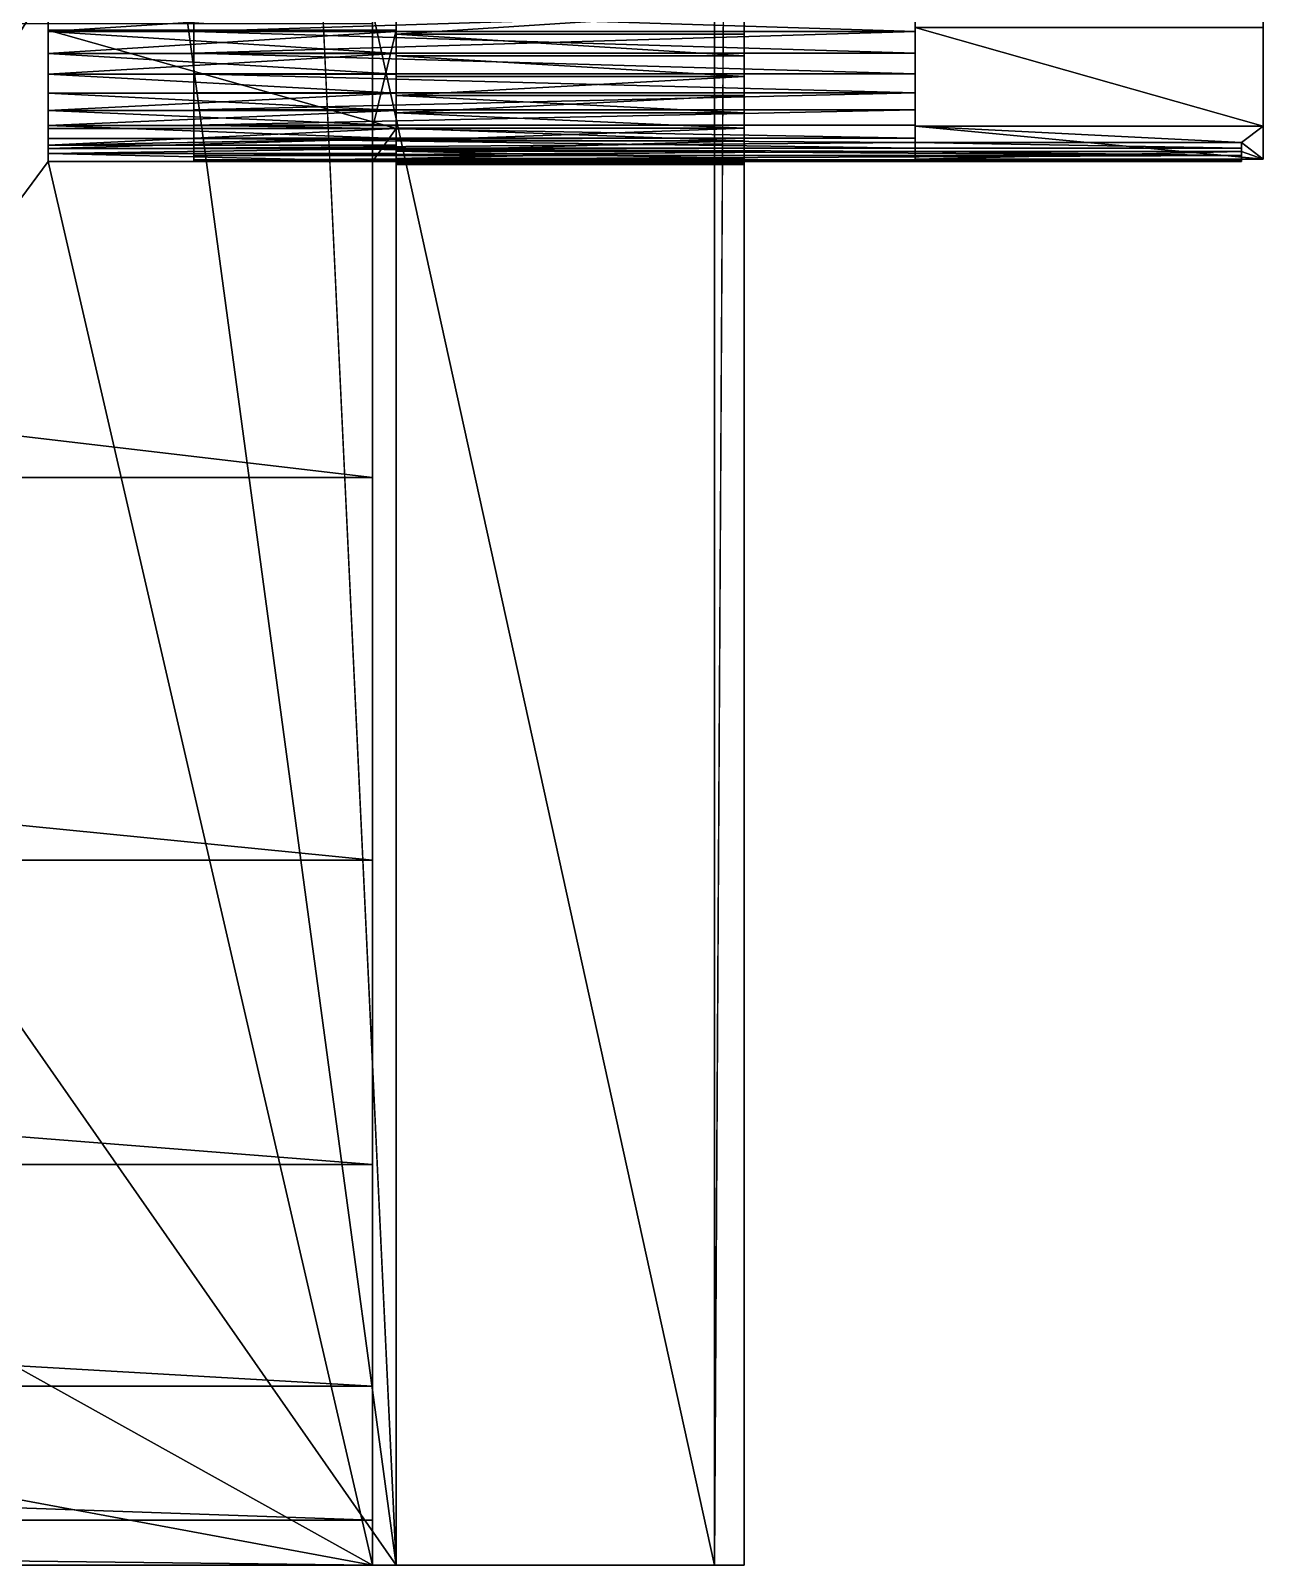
# Model space of a CAD drawing. Extents: x -30 to 83, y -53 to 60.
# Drawn here: x 59.1 to 66.13, y -40 to -31.25 of the extents above; entities that cross this region are included whole.
import ezdxf

# ---------------------------------------------------------------- set-up
doc = ezdxf.new("R2010")
doc.units = 0
doc.header["$MEASUREMENT"] = 0

msp = doc.modelspace()

# ---------------------------------------------------------------- linework, layer by layer
for points in [[(63.169998, -40), (-9.17, -40), (63.169998, 60)], [(-9.17, 60), (63.169998, 60), (-9.17, -40)], [(41, -40, 89), (63, -40, 89), (41, 60, 89)], [(63, 60, 89), (41, 60, 89), (63, -40, 89)], [(63, 60, 70), (63, -40, 70), (63.169998, -10.003, 70)], [(63, -40, 89), (63, -40, 70), (63, 60, 70)], [(63, -40, 89), (63, 60, 70), (63, 60, 89)], [(63.169998, -40), (63.169998, 60), (63.169998, -10.869, 24.006001)], [(-7.187, 58, 2), (-7.187, -40, 2), (61.187, -40, 2)], [(61.187, 58, 2), (-7.187, 58, 2), (61.187, -40, 2)], [(61.187, 58, 69), (61.187, -40, 69), (59.002998, 6.15, 69)], [(61.187, 58, 69), (61.187, -9, 68.002998), (61.187, -40, 69)], [(61.187, -40, 2), (61.187, -10.869, 24.006001), (61.187, 58, 2)], [(59.002998, -23.855, 69), (59.002998, 6.15, 69), (61.187, -40, 69)], [(61.187, -9.131, 67.994003), (61.187, -40, 69), (61.187, -9, 68.002998)], [(61.187, -9.259, 67.968002), (61.187, -40, 69), (61.187, -9.131, 67.994003)], [(61.187, -9.384, 67.926003), (61.187, -40, 69), (61.187, -9.259, 67.968002)], [(61.187, -9.384, 67.926003), (61.187, -9.501, 67.867996), (61.187, -40, 69)], [(61.187, -9.501, 67.867996), (61.187, -9.61, 67.794998), (61.187, -40, 69)], [(61.187, -9.61, 67.794998), (61.187, -9.709, 67.709), (61.187, -40, 69)], [(61.187, -9.709, 67.709), (61.187, -9.795, 67.610001), (61.187, -40, 69)], [(61.187, -9.795, 67.610001), (61.187, -9.868, 67.500999), (61.187, -40, 69)], [(61.187, -9.868, 67.500999), (61.187, -9.926, 67.384003), (61.187, -40, 69)], [(61.187, -12.611, 65.831001), (61.187, -40, 69), (61.187, -9.926, 67.384003)], [(63.169998, -40, 70), (63.169998, -10.003, 70), (63, -40, 70)], [(63.169998, -40, 70), (63.169998, -15.177, 65.320999), (63.169998, -10.003, 70)], [(61.187, -11, 23.997999), (61.187, -10.869, 24.006001), (61.187, -40, 2)], [(63.169998, -11, 23.997999), (63.169998, -40), (63.169998, -10.869, 24.006001)], [(61.187, -40, 2), (61.187, -11.131, 24.006001), (61.187, -11, 23.997999)], [(63.169998, -11, 23.997999), (63.169998, -11.131, 24.006001), (63.169998, -40)], [(61.187, -11.259, 24.032), (61.187, -11.131, 24.006001), (61.187, -40, 2)], [(63.169998, -11.259, 24.032), (63.169998, -40), (63.169998, -11.131, 24.006001)], [(61.187, -11.384, 24.073999), (61.187, -11.259, 24.032), (61.187, -40, 2)], [(63.169998, -11.259, 24.032), (63.169998, -11.384, 24.073999), (63.169998, -40)], [(61.187, -40, 2), (61.187, -11.501, 24.132), (61.187, -11.384, 24.073999)], [(63.169998, -11.501, 24.132), (63.169998, -40), (63.169998, -11.384, 24.073999)], [(61.187, -11.501, 24.132), (61.187, -40, 2), (61.187, -11.61, 24.205)], [(63.169998, -11.61, 24.205), (63.169998, -40), (63.169998, -11.501, 24.132)], [(61.187, -11.61, 24.205), (61.187, -40, 2), (61.187, -11.709, 24.291)], [(63.169998, -11.709, 24.291), (63.169998, -40), (63.169998, -11.61, 24.205)], [(61.187, -11.709, 24.291), (61.187, -40, 2), (61.187, -11.795, 24.389999)], [(63.169998, -11.795, 24.389999), (63.169998, -40), (63.169998, -11.709, 24.291)], [(61.187, -11.795, 24.389999), (61.187, -40, 2), (61.187, -11.868, 24.499001)], [(63.169998, -11.795, 24.389999), (63.169998, -11.868, 24.499001), (63.169998, -40)], [(61.187, -11.926, 24.615999), (61.187, -11.868, 24.499001), (61.187, -40, 2)], [(63.169998, -11.868, 24.499001), (63.169998, -11.926, 24.615999), (63.169998, -40)], [(61.187, -11.968, 24.740999), (61.187, -11.926, 24.615999), (61.187, -40, 2)], [(61.187, -11.968, 24.740999), (61.187, -40, 2), (61.187, -11.994, 24.868999)], [(63.169998, -11.926, 24.615999), (63.169998, -11.968, 24.740999), (63.169998, -40)], [(63.169998, -11.968, 24.740999), (63.169998, -11.994, 24.868999), (63.169998, -40)], [(61.187, -15.177, 26.679001), (61.187, -11.994, 24.868999), (61.187, -40, 2)], [(63.169998, -15.177, 26.679001), (63.169998, -40), (63.169998, -11.994, 24.868999)], [(61.187, -12.611, 65.831001), (61.187, -15.177, 65.320999), (61.187, -40, 69)], [(61.187, -40, 2), (61.187, -17.655001, 27.52), (61.187, -15.177, 26.679001)], [(61.187, -15.177, 65.320999), (61.187, -17.655001, 64.480003), (61.187, -40, 69)], [(63.169998, -40), (63.169998, -15.177, 26.679001), (63.169998, -17.655001, 27.52)], [(63.169998, -15.177, 65.320999), (63.169998, -40, 70), (63.169998, -17.655001, 64.480003)], [(61.187, -20.000999, 28.677), (61.187, -17.655001, 27.52), (61.187, -40, 2)], [(61.187, -17.655001, 64.480003), (61.187, -20.000999, 63.323002), (61.187, -40, 69)], [(63.169998, -17.655001, 64.480003), (63.169998, -40, 70), (63.169998, -20.000999, 63.323002)], [(63.169998, -20.000999, 28.677), (63.169998, -40), (63.169998, -17.655001, 27.52)], [(61.187, -22.177, 30.131001), (61.187, -20.000999, 28.677), (61.187, -40, 2)], [(61.187, -20.000999, 63.323002), (61.187, -22.177, 61.868999), (61.187, -40, 69)], [(63.169998, -22.177, 30.131001), (63.169998, -40), (63.169998, -20.000999, 28.677)], [(63.169998, -20.000999, 63.323002), (63.169998, -40, 70), (63.169998, -22.177, 61.868999)], [(55.553993, -22.001999, 45.998001), (55.553993, -36.936729, 45.998001), (59.203995, -31.00013, 45.998001)], [(61.187, -22.177, 30.131001), (61.187, -40, 2), (61.187, -24.143999, 31.856001)], [(61.187, -22.177, 61.868999), (61.187, -24.143999, 60.144001), (61.187, -40, 69)], [(63.169998, -22.177, 30.131001), (63.169998, -24.143999, 31.856001), (63.169998, -40)], [(63.169998, -22.177, 61.868999), (63.169998, -40, 70), (63.169998, -24.143999, 60.144001)], [(59.002998, -23.855, 69), (61.187, -40, 69), (41, -40, 69)], [(61.187, -25.868999, 33.823002), (61.187, -24.143999, 31.856001), (61.187, -40, 2)], [(61.187, -24.143999, 60.144001), (61.187, -25.868999, 58.176998), (61.187, -40, 69)], [(63.169998, -25.868999, 33.823002), (63.169998, -40), (63.169998, -24.143999, 31.856001)], [(63.169998, -24.143999, 60.144001), (63.169998, -40, 70), (63.169998, -25.868999, 58.176998)], [(61.187, -40, 2), (61.187, -27.323, 35.999001), (61.187, -25.868999, 33.823002)], [(61.187, -25.868999, 58.176998), (61.187, -27.323, 56.000999), (61.187, -40, 69)], [(63.169998, -25.868999, 33.823002), (63.169998, -27.323, 35.999001), (63.169998, -40)], [(63.169998, -40, 70), (63.169998, -27.323, 56.000999), (63.169998, -25.868999, 58.176998)], [(61.186996, -31.25013, 40.306), (61.186996, -25.938129, 41.729), (61.186996, -31.81213, 43.127998)], [(61.186996, -26.359131, 43.846001), (61.186996, -31.81213, 43.127998), (61.186996, -25.938129, 41.729)], [(64.144531, -31.798, 43.127998), (64.144531, -26.344, 43.846001), (64.144531, -25.924, 41.73)], [(64.144531, -25.924, 41.73), (64.144531, -31.236, 40.306), (64.144531, -31.798, 43.127998)], [(66.12751, -25.924, 41.73), (66.12751, -26.344, 43.846001), (66.12751, -31.798, 43.127998)], [(66.12751, -31.798, 43.127998), (66.12751, -31.236, 40.306), (66.12751, -25.924, 41.73)], [(66.12751, -25.924, 50.27), (66.12751, -31.236, 51.694), (66.12751, -31.798, 48.872002)], [(66.12751, -26.344, 48.153999), (66.12751, -25.924, 50.27), (66.12751, -31.798, 48.872002)], [(61.186996, -31.81213, 43.127998), (61.186996, -26.359131, 43.846001), (61.186996, -30.616131, 46.074001)], [(64.144531, -30.615999, 46.076), (64.144531, -26.344, 43.846001), (64.144531, -31.798, 43.127998)], [(66.12751, -26.344, 43.846001), (66.12751, -26.486, 46), (66.12751, -31.798, 43.127998)], [(66.12751, -26.486, 46), (66.12751, -26.344, 48.153999), (66.12751, -31.798, 48.872002)], [(66.12751, -31.986, 46), (66.12751, -31.798, 43.127998), (66.12751, -26.486, 46)], [(66.12751, -31.798, 48.872002), (66.12751, -31.986, 46), (66.12751, -26.486, 46)], [(61.187, -28.48, 38.345001), (61.187, -27.323, 35.999001), (61.187, -40, 2)], [(61.187, -27.323, 56.000999), (61.187, -28.48, 53.654999), (61.187, -40, 69)], [(63.169998, -28.48, 38.345001), (63.169998, -40), (63.169998, -27.323, 35.999001)], [(63.169998, -27.323, 56.000999), (63.169998, -40, 70), (63.169998, -28.48, 53.654999)], [(61.050995, -29.052128, 35), (61.050995, -35.981129, 31), (61.050995, -27.454128, 32.606998)], [(61.050995, -33.800129, 27.737), (61.050995, -27.454128, 32.606998), (61.050995, -35.981129, 31)], [(61.050995, -33.800129, 27.737), (61.050995, -31.213131, 24.787001), (61.050995, -27.454128, 32.606998)], [(61.187, -28.48, 53.654999), (61.187, -29.320999, 51.176998), (61.187, -40, 69)], [(61.187, -29.320999, 40.823002), (61.187, -28.48, 38.345001), (61.187, -40, 2)], [(63.169998, -29.320999, 40.823002), (63.169998, -40), (63.169998, -28.48, 38.345001)], [(63.169998, -28.48, 53.654999), (63.169998, -40, 70), (63.169998, -29.320999, 51.176998)], [(61.050995, -29.052128, 35), (61.050995, -30.32513, 37.581001), (61.050995, -35.981129, 31)], [(61.187, -40, 69), (61.187, -29.320999, 51.176998), (61.187, -31.013, 48.002998)], [(61.187, -29.320999, 40.823002), (61.187, -40, 2), (61.187, -29.830999, 43.389)], [(63.169998, -40, 70), (63.169998, -31.143999, 47.993999), (63.169998, -29.320999, 51.176998)], [(63.169998, -29.830999, 43.389), (63.169998, -40), (63.169998, -29.320999, 40.823002)], [(61.187, -31.143999, 46.006001), (61.187, -29.830999, 43.389), (61.187, -31.273001, 46.032001)], [(61.187, -29.830999, 43.389), (61.187, -40, 2), (61.187, -31.396999, 46.074001)], [(61.187, -31.273001, 46.032001), (61.187, -29.830999, 43.389), (61.187, -31.396999, 46.074001)], [(63.169998, -31.143999, 46.006001), (63.169998, -31.273001, 46.032001), (63.169998, -29.830999, 43.389)], [(63.169998, -31.273001, 46.032001), (63.169998, -31.396999, 46.074001), (63.169998, -29.830999, 43.389)], [(63.169998, -40), (63.169998, -29.830999, 43.389), (63.169998, -31.396999, 46.074001)], [(61.050995, -37.716133, 34.519001), (61.050995, -35.981129, 31), (61.050995, -30.32513, 37.581001)], [(61.050995, -31.25013, 40.306), (61.050995, -38.978127, 38.235001), (61.050995, -30.32513, 37.581001)], [(61.050995, -37.716133, 34.519001), (61.050995, -30.32513, 37.581001), (61.050995, -38.978127, 38.235001)], [(60.033817, -31.705999, 46.292), (60.033817, -30.615999, 47.924), (60.033817, -30.5, 47.866001)], [(60.033817, -30.5, 47.866001), (60.033817, -31.608, 46.206001), (60.033817, -31.705999, 46.292)], [(60.033817, -30.5, 47.866001), (60.033817, -31.5, 46.133999), (60.033817, -31.608, 46.206001)], [(60.033817, -30.5, 47.866001), (60.033817, -31.382, 46.076), (60.033817, -31.5, 46.133999)], [(60.033817, -30.5, 47.866001), (60.033817, -31.257999, 46.034), (60.033817, -31.382, 46.076)], [(60.033817, -30.5, 47.866001), (60.033817, -31.129999, 46.007999), (60.033817, -31.257999, 46.034)], [(60.033817, -30.74, 47.966), (60.033817, -30.615999, 47.924), (60.033817, -31.705999, 46.292)], [(61.186996, -30.740131, 46.032001), (61.186996, -31.81213, 43.127998), (61.186996, -30.616131, 46.074001)], [(64.144531, -31.798, 43.127998), (64.144531, -30.74, 46.034), (64.144531, -30.615999, 46.076)], [(60.033817, -30.868, 47.992001), (60.033817, -30.74, 47.966), (60.033817, -31.705999, 46.292)], [(61.186996, -30.869129, 46.006001), (61.186996, -31.81213, 43.127998), (61.186996, -30.740131, 46.032001)], [(64.144531, -31.798, 43.127998), (64.144531, -30.868, 46.007999), (64.144531, -30.74, 46.034)], [(60.033817, -31.705999, 46.292), (60.033817, -31, 48), (60.033817, -30.868, 47.992001)], [(61.186996, -31.00013, 45.998001), (61.186996, -31.81213, 43.127998), (61.186996, -30.869129, 46.006001)], [(64.144531, -31.798, 43.127998), (64.144531, -31, 46), (64.144531, -30.868, 46.007999)], [(59.203995, -32, 45.998001), (59.203995, -31.00013, 45.998001), (55.553993, -36.936729, 45.998001)], [(59.203995, -32, 45.998001), (59.203995, -31.13113, 46.006001), (59.203995, -31.00013, 45.998001)], [(59.203995, -31.81213, 48.872002), (59.203995, -31.25013, 51.694), (59.203995, -31.00013, 48.002998)], [(59.203995, -31.00013, 48.002998), (59.203995, -31.13113, 47.993999), (59.203995, -31.81213, 48.872002)], [(60.033817, -31.705999, 46.292), (60.033817, -31.129999, 47.992001), (60.033817, -31, 48)], [(61.186996, -31.81213, 48.872002), (61.186996, -31.00013, 48.002998), (61.186996, -31.25013, 51.694)], [(61.186996, -31.00013, 45.998001), (61.186996, -31.13113, 46.006001), (61.186996, -31.81213, 43.127998)], [(61.186996, -31.00013, 48.002998), (61.186996, -31.81213, 48.872002), (61.186996, -31.13113, 47.993999)], [(61.187, -31.013, 48.002998), (61.187, -31.143999, 47.993999), (61.187, -40, 69)], [(64.144531, -31.129999, 46.007999), (64.144531, -31, 46), (64.144531, -31.798, 43.127998)], [(64.144531, -31, 48), (64.144531, -31.129999, 47.992001), (64.144531, -31.798, 48.872002)], [(64.144531, -31.798, 48.872002), (64.144531, -31.236, 51.694), (64.144531, -31, 48)], [(59.203995, -32, 45.998001), (59.203995, -31.259129, 46.032001), (59.203995, -31.13113, 46.006001)], [(59.203995, -31.13113, 47.993999), (59.203995, -31.259129, 47.967999), (59.203995, -31.81213, 48.872002)], [(59.203995, -31.259129, 46.032001), (61.186996, -31.259129, 46.032001), (61.186996, -31.13113, 46.006001)], [(59.203995, -31.259129, 46.032001), (61.186996, -31.13113, 46.006001), (59.203995, -31.13113, 46.006001)], [(61.186996, -31.259129, 47.967999), (59.203995, -31.259129, 47.967999), (61.186996, -31.13113, 47.993999)], [(59.203995, -31.13113, 47.993999), (61.186996, -31.13113, 47.993999), (59.203995, -31.259129, 47.967999)], [(60.033817, -31.705999, 46.292), (60.033817, -31.257999, 47.966), (60.033817, -31.129999, 47.992001)], [(60.033817, -31.257999, 46.034), (60.033817, -31.129999, 46.007999), (64.144531, -31.257999, 46.034)], [(64.144531, -31.129999, 47.992001), (60.033817, -31.129999, 47.992001), (60.033817, -31.257999, 47.966)], [(60.033817, -31.257999, 47.966), (64.144531, -31.257999, 47.966), (64.144531, -31.129999, 47.992001)], [(64.144531, -31.257999, 46.034), (60.033817, -31.129999, 46.007999), (64.144531, -31.129999, 46.007999)], [(61.186996, -31.259129, 46.032001), (61.186996, -31.81213, 43.127998), (61.186996, -31.13113, 46.006001)], [(61.186996, -31.13113, 47.993999), (61.186996, -31.81213, 48.872002), (61.186996, -31.259129, 47.967999)], [(64.144531, -31.798, 48.872002), (64.144531, -31.129999, 47.992001), (64.144531, -31.257999, 47.966)], [(64.144531, -31.257999, 46.034), (64.144531, -31.129999, 46.007999), (64.144531, -31.798, 43.127998)], [(39.050995, -33.800129, 27.737), (39.050995, -31.213131, 24.787001), (61.050995, -33.800129, 27.737)], [(61.050995, -31.213131, 24.787001), (61.050995, -33.800129, 27.737), (39.050995, -31.213131, 24.787001)], [(63.169998, -31.143999, 46.006001), (61.187, -31.273001, 46.032001), (63.169998, -31.273001, 46.032001)], [(63.169998, -31.143999, 46.006001), (61.187, -31.143999, 46.006001), (61.187, -31.273001, 46.032001)], [(63.169998, -31.273001, 47.967999), (61.187, -31.273001, 47.967999), (63.169998, -31.143999, 47.993999)], [(61.187, -31.143999, 47.993999), (63.169998, -31.143999, 47.993999), (61.187, -31.273001, 47.967999)], [(61.187, -31.273001, 47.967999), (61.187, -40, 69), (61.187, -31.143999, 47.993999)], [(63.169998, -31.143999, 47.993999), (63.169998, -40, 70), (63.169998, -31.273001, 47.967999)], [(59.203995, -31.81213, 48.872002), (61.186996, -31.81213, 48.872002), (59.203995, -31.25013, 51.694)], [(59.203995, -31.25013, 51.694), (61.186996, -31.81213, 48.872002), (61.186996, -31.25013, 51.694)], [(59.203995, -31.383129, 46.074001), (59.203995, -31.259129, 46.032001), (59.203995, -32, 45.998001)], [(59.203995, -31.383129, 47.925999), (59.203995, -31.81213, 48.872002), (59.203995, -31.259129, 47.967999)], [(59.203995, -31.383129, 46.074001), (61.186996, -31.383129, 46.074001), (59.203995, -31.259129, 46.032001)], [(59.203995, -31.259129, 46.032001), (61.186996, -31.383129, 46.074001), (61.186996, -31.259129, 46.032001)], [(61.186996, -31.383129, 47.925999), (59.203995, -31.383129, 47.925999), (61.186996, -31.259129, 47.967999)], [(59.203995, -31.259129, 47.967999), (61.186996, -31.259129, 47.967999), (59.203995, -31.383129, 47.925999)], [(60.033817, -31.382, 47.924), (64.144531, -31.382, 47.924), (60.033817, -31.257999, 47.966)], [(60.033817, -31.705999, 46.292), (60.033817, -31.382, 47.924), (60.033817, -31.257999, 47.966)], [(64.144531, -31.257999, 46.034), (64.144531, -31.382, 46.076), (60.033817, -31.382, 46.076)], [(64.144531, -31.382, 47.924), (64.144531, -31.257999, 47.966), (60.033817, -31.257999, 47.966)], [(60.033817, -31.382, 46.076), (60.033817, -31.257999, 46.034), (64.144531, -31.257999, 46.034)], [(61.050995, -31.81213, 43.127998), (61.050995, -31.25013, 40.306), (61.186996, -31.25013, 40.306)], [(61.050995, -31.81213, 43.127998), (61.186996, -31.25013, 40.306), (61.186996, -31.81213, 43.127998)], [(61.050995, -31.81213, 43.127998), (61.050995, -38.978127, 38.235001), (61.050995, -31.25013, 40.306)], [(61.186996, -31.383129, 46.074001), (61.186996, -31.81213, 43.127998), (61.186996, -31.259129, 46.032001)], [(61.186996, -31.259129, 47.967999), (61.186996, -31.81213, 48.872002), (61.186996, -31.383129, 47.925999)], [(63.169998, -31.273001, 46.032001), (61.187, -31.273001, 46.032001), (63.169998, -31.396999, 46.074001)], [(63.169998, -31.396999, 47.925999), (61.187, -31.396999, 47.925999), (61.187, -31.273001, 47.967999)], [(61.187, -31.273001, 46.032001), (61.187, -31.396999, 46.074001), (63.169998, -31.396999, 46.074001)], [(61.187, -31.273001, 47.967999), (63.169998, -31.273001, 47.967999), (63.169998, -31.396999, 47.925999)], [(61.187, -31.396999, 47.925999), (61.187, -40, 69), (61.187, -31.273001, 47.967999)], [(63.169998, -31.396999, 47.925999), (63.169998, -31.273001, 47.967999), (63.169998, -40, 70)], [(66.12751, -31.236, 40.306), (66.12751, -31.798, 43.127998), (64.144531, -31.236, 40.306)], [(64.144531, -31.236, 40.306), (66.12751, -31.798, 43.127998), (64.144531, -31.798, 43.127998)], [(64.144531, -31.236, 51.694), (64.144531, -31.798, 48.872002), (66.12751, -31.798, 48.872002)], [(66.12751, -31.798, 48.872002), (66.12751, -31.236, 51.694), (64.144531, -31.236, 51.694)], [(64.144531, -31.798, 48.872002), (64.144531, -31.257999, 47.966), (64.144531, -31.382, 47.924)], [(64.144531, -31.382, 46.076), (64.144531, -31.257999, 46.034), (64.144531, -31.798, 43.127998)], [(59.203995, -31.501129, 46.132), (59.203995, -31.383129, 46.074001), (59.203995, -32, 45.998001)], [(59.203995, -31.383129, 47.925999), (59.203995, -31.501129, 47.868), (59.203995, -31.81213, 48.872002)], [(61.186996, -31.501129, 46.132), (61.186996, -31.383129, 46.074001), (59.203995, -31.501129, 46.132)], [(61.186996, -31.383129, 46.074001), (59.203995, -31.383129, 46.074001), (59.203995, -31.501129, 46.132)], [(59.203995, -31.383129, 47.925999), (61.186996, -31.501129, 47.868), (59.203995, -31.501129, 47.868)], [(59.203995, -31.383129, 47.925999), (61.186996, -31.383129, 47.925999), (61.186996, -31.501129, 47.868)], [(60.033817, -31.705999, 46.292), (60.033817, -31.5, 47.866001), (60.033817, -31.382, 47.924)], [(60.033817, -31.382, 47.924), (60.033817, -31.5, 47.866001), (64.144531, -31.5, 47.866001)], [(64.144531, -31.5, 47.866001), (64.144531, -31.382, 47.924), (60.033817, -31.382, 47.924)], [(60.033817, -31.382, 46.076), (64.144531, -31.382, 46.076), (64.144531, -31.5, 46.133999)], [(64.144531, -31.5, 46.133999), (60.033817, -31.5, 46.133999), (60.033817, -31.382, 46.076)], [(61.186996, -31.383129, 46.074001), (61.186996, -31.501129, 46.132), (61.186996, -31.81213, 43.127998)], [(61.186996, -31.501129, 47.868), (61.186996, -31.383129, 47.925999), (61.186996, -31.81213, 48.872002)], [(61.187, -31.396999, 47.925999), (63.169998, -31.396999, 47.925999), (63.169998, -31.514999, 47.868)], [(61.187, -31.396999, 47.925999), (63.169998, -31.514999, 47.868), (61.187, -31.514999, 47.868)], [(61.187, -31.514999, 46.132), (63.169998, -31.514999, 46.132), (61.187, -31.396999, 46.074001)], [(63.169998, -31.396999, 46.074001), (61.187, -31.396999, 46.074001), (63.169998, -31.514999, 46.132)], [(61.187, -31.514999, 47.868), (61.187, -40, 69), (61.187, -31.396999, 47.925999)], [(61.187, -31.514999, 46.132), (61.187, -31.396999, 46.074001), (61.187, -40, 2)], [(63.169998, -31.396999, 47.925999), (63.169998, -40, 70), (63.169998, -31.514999, 47.868)], [(63.169998, -31.396999, 46.074001), (63.169998, -31.514999, 46.132), (63.169998, -40)], [(64.144531, -31.798, 48.872002), (64.144531, -31.382, 47.924), (64.144531, -31.5, 47.866001)], [(64.144531, -31.798, 43.127998), (64.144531, -31.5, 46.133999), (64.144531, -31.382, 46.076)], [(59.203995, -31.61013, 46.205002), (59.203995, -31.501129, 46.132), (59.203995, -32, 45.998001)], [(59.203995, -31.501129, 47.868), (59.203995, -31.61013, 47.794998), (59.203995, -31.81213, 48.872002)], [(59.203995, -31.501129, 47.868), (61.186996, -31.501129, 47.868), (61.186996, -31.61013, 47.794998)], [(59.203995, -31.501129, 47.868), (61.186996, -31.61013, 47.794998), (59.203995, -31.61013, 47.794998)], [(59.203995, -31.61013, 46.205002), (61.186996, -31.61013, 46.205002), (59.203995, -31.501129, 46.132)], [(61.186996, -31.501129, 46.132), (59.203995, -31.501129, 46.132), (61.186996, -31.61013, 46.205002)], [(60.033817, -31.705999, 46.292), (60.033817, -31.608, 47.793999), (60.033817, -31.5, 47.866001)], [(60.033817, -31.5, 47.866001), (60.033817, -31.608, 47.793999), (64.144531, -31.608, 47.793999)], [(64.144531, -31.608, 47.793999), (64.144531, -31.5, 47.866001), (60.033817, -31.5, 47.866001)], [(60.033817, -31.5, 46.133999), (64.144531, -31.5, 46.133999), (64.144531, -31.608, 46.206001)], [(60.033817, -31.608, 46.206001), (60.033817, -31.5, 46.133999), (64.144531, -31.608, 46.206001)], [(61.186996, -31.501129, 46.132), (61.186996, -31.61013, 46.205002), (61.186996, -31.81213, 43.127998)], [(61.186996, -31.501129, 47.868), (61.186996, -31.81213, 48.872002), (61.186996, -31.61013, 47.794998)], [(61.187, -31.514999, 47.868), (63.169998, -31.514999, 47.868), (61.187, -31.624001, 47.794998)], [(63.169998, -31.514999, 46.132), (61.187, -31.514999, 46.132), (61.187, -31.624001, 46.205002)], [(63.169998, -31.514999, 46.132), (61.187, -31.624001, 46.205002), (63.169998, -31.624001, 46.205002)], [(63.169998, -31.514999, 47.868), (63.169998, -31.624001, 47.794998), (61.187, -31.624001, 47.794998)], [(61.187, -31.624001, 46.205002), (61.187, -31.514999, 46.132), (61.187, -40, 2)], [(61.187, -31.624001, 47.794998), (61.187, -40, 69), (61.187, -31.514999, 47.868)], [(63.169998, -31.624001, 46.205002), (63.169998, -40), (63.169998, -31.514999, 46.132)], [(63.169998, -31.624001, 47.794998), (63.169998, -31.514999, 47.868), (63.169998, -40, 70)], [(64.144531, -31.5, 46.133999), (64.144531, -31.798, 43.127998), (64.144531, -31.986, 46)], [(64.144531, -31.5, 47.866001), (64.144531, -31.608, 47.793999), (64.144531, -31.798, 48.872002)], [(64.144531, -31.986, 46), (64.144531, -31.608, 46.206001), (64.144531, -31.5, 46.133999)], [(59.203995, -32, 45.998001), (59.203995, -32.00013, 46), (59.203995, -31.61013, 46.205002)], [(59.203995, -31.709129, 46.291), (59.203995, -31.61013, 46.205002), (59.203995, -32.00013, 46)], [(59.203995, -31.61013, 47.794998), (59.203995, -31.709129, 47.709), (59.203995, -31.81213, 48.872002)], [(59.203995, -31.61013, 46.205002), (59.203995, -31.709129, 46.291), (61.186996, -31.709129, 46.291)], [(61.186996, -31.709129, 47.709), (59.203995, -31.709129, 47.709), (61.186996, -31.61013, 47.794998)], [(59.203995, -31.61013, 47.794998), (61.186996, -31.61013, 47.794998), (59.203995, -31.709129, 47.709)], [(61.186996, -31.61013, 46.205002), (59.203995, -31.61013, 46.205002), (61.186996, -31.709129, 46.291)], [(60.033817, -31.705999, 46.292), (60.033817, -31.705999, 47.708), (60.033817, -31.608, 47.793999)], [(64.144531, -31.705999, 46.292), (60.033817, -31.705999, 46.292), (64.144531, -31.608, 46.206001)], [(60.033817, -31.705999, 47.708), (64.144531, -31.608, 47.793999), (60.033817, -31.608, 47.793999)], [(60.033817, -31.608, 46.206001), (64.144531, -31.608, 46.206001), (60.033817, -31.705999, 46.292)], [(64.144531, -31.608, 47.793999), (60.033817, -31.705999, 47.708), (64.144531, -31.705999, 47.708)], [(61.186996, -31.709129, 46.291), (61.186996, -32.00013, 46), (61.186996, -31.61013, 46.205002)], [(61.186996, -31.81213, 43.127998), (61.186996, -31.61013, 46.205002), (61.186996, -32.00013, 46)], [(61.186996, -31.61013, 47.794998), (61.186996, -31.81213, 48.872002), (61.186996, -31.709129, 47.709)], [(61.187, -31.624001, 46.205002), (61.187, -31.722, 46.291), (63.169998, -31.722, 46.291)], [(61.187, -31.624001, 46.205002), (63.169998, -31.722, 46.291), (63.169998, -31.624001, 46.205002)], [(63.169998, -31.722, 47.709), (61.187, -31.722, 47.709), (63.169998, -31.624001, 47.794998)], [(61.187, -31.624001, 47.794998), (63.169998, -31.624001, 47.794998), (61.187, -31.722, 47.709)], [(61.187, -40, 2), (61.187, -31.722, 46.291), (61.187, -31.624001, 46.205002)], [(61.187, -31.624001, 47.794998), (61.187, -31.722, 47.709), (61.187, -40, 69)], [(63.169998, -31.722, 46.291), (63.169998, -40), (63.169998, -31.624001, 46.205002)], [(63.169998, -31.624001, 47.794998), (63.169998, -40, 70), (63.169998, -31.722, 47.709)], [(64.144531, -31.705999, 46.292), (64.144531, -31.608, 46.206001), (64.144531, -31.986, 46)], [(64.144531, -31.705999, 47.708), (64.144531, -31.798, 48.872002), (64.144531, -31.608, 47.793999)], [(59.203995, -31.795128, 46.389999), (59.203995, -31.709129, 46.291), (59.203995, -32.00013, 46)], [(59.203995, -31.709129, 47.709), (59.203995, -31.795128, 47.610001), (59.203995, -31.81213, 48.872002)], [(61.186996, -31.709129, 46.291), (59.203995, -31.709129, 46.291), (59.203995, -31.795128, 46.389999)], [(59.203995, -31.709129, 47.709), (61.186996, -31.709129, 47.709), (61.186996, -31.795128, 47.610001)], [(59.203995, -31.709129, 47.709), (61.186996, -31.795128, 47.610001), (59.203995, -31.795128, 47.610001)], [(59.203995, -31.795128, 46.389999), (61.186996, -31.795128, 46.389999), (61.186996, -31.709129, 46.291)], [(60.033817, -31.705999, 46.292), (60.033817, -31.792, 47.608002), (60.033817, -31.705999, 47.708)], [(60.033817, -31.792, 47.608002), (60.033817, -31.705999, 46.292), (60.033817, -31.792, 46.391998)], [(64.144531, -31.705999, 46.292), (60.033817, -31.792, 46.391998), (60.033817, -31.705999, 46.292)], [(64.144531, -31.705999, 47.708), (60.033817, -31.705999, 47.708), (60.033817, -31.792, 47.608002)], [(60.033817, -31.792, 47.608002), (64.144531, -31.792, 47.608002), (64.144531, -31.705999, 47.708)], [(64.144531, -31.705999, 46.292), (64.144531, -31.792, 46.391998), (60.033817, -31.792, 46.391998)], [(61.186996, -31.795128, 46.389999), (61.186996, -32.00013, 46), (61.186996, -31.709129, 46.291)], [(61.186996, -31.709129, 47.709), (61.186996, -31.81213, 48.872002), (61.186996, -31.795128, 47.610001)], [(61.187, -31.809, 46.389999), (63.169998, -31.809, 46.389999), (61.187, -31.722, 46.291)], [(63.169998, -31.722, 46.291), (61.187, -31.722, 46.291), (63.169998, -31.809, 46.389999)], [(61.187, -31.809, 47.610001), (61.187, -31.722, 47.709), (63.169998, -31.809, 47.610001)], [(63.169998, -31.722, 47.709), (63.169998, -31.809, 47.610001), (61.187, -31.722, 47.709)], [(61.187, -31.809, 46.389999), (61.187, -31.722, 46.291), (61.187, -40, 2)], [(61.187, -31.809, 47.610001), (61.187, -40, 69), (61.187, -31.722, 47.709)], [(63.169998, -31.809, 46.389999), (63.169998, -40), (63.169998, -31.722, 46.291)], [(63.169998, -31.722, 47.709), (63.169998, -40, 70), (63.169998, -31.809, 47.610001)], [(64.144531, -31.798, 48.872002), (64.144531, -31.705999, 47.708), (64.144531, -31.792, 47.608002)], [(64.144531, -31.986, 46), (64.144531, -31.792, 46.391998), (64.144531, -31.705999, 46.292)], [(59.203995, -31.86813, 46.499001), (59.203995, -31.795128, 46.389999), (59.203995, -32.00013, 46)], [(59.203995, -31.795128, 47.610001), (59.203995, -31.86813, 47.500999), (59.203995, -31.81213, 48.872002)], [(59.203995, -31.795128, 47.610001), (61.186996, -31.86813, 47.500999), (59.203995, -31.86813, 47.500999)], [(59.203995, -31.795128, 47.610001), (61.186996, -31.795128, 47.610001), (61.186996, -31.86813, 47.500999)], [(61.186996, -31.795128, 46.389999), (59.203995, -31.795128, 46.389999), (61.186996, -31.86813, 46.499001)], [(59.203995, -31.86813, 46.499001), (61.186996, -31.86813, 46.499001), (59.203995, -31.795128, 46.389999)], [(59.203995, -31.81213, 48.872002), (59.203995, -31.86813, 47.500999), (59.203995, -31.907009, 47.422573)], [(61.186996, -31.81213, 48.872002), (59.203995, -31.907009, 47.422573), (61.186996, -31.907009, 47.422573)], [(61.186996, -31.81213, 48.872002), (59.203995, -31.81213, 48.872002), (59.203995, -31.907009, 47.422573)], [(60.033817, -31.865999, 47.5), (64.144531, -31.865999, 47.5), (60.033817, -31.792, 47.608002)], [(60.033817, -31.792, 47.608002), (60.033817, -31.99, 46.869999), (60.033817, -32, 47)], [(60.033817, -31.792, 47.608002), (60.033817, -31.966, 46.742001), (60.033817, -31.99, 46.869999)], [(60.033817, -31.865999, 47.5), (60.033817, -31.792, 47.608002), (60.033817, -31.924, 47.382)], [(60.033817, -31.924, 47.382), (60.033817, -31.792, 47.608002), (60.033817, -31.966, 47.257999)], [(60.033817, -31.966, 47.257999), (60.033817, -31.792, 47.608002), (60.033817, -31.99, 47.130001)], [(60.033817, -31.792, 47.608002), (60.033817, -31.792, 46.391998), (60.033817, -31.865999, 46.5)], [(60.033817, -31.865999, 46.5), (60.033817, -31.924, 46.618), (60.033817, -31.792, 47.608002)], [(60.033817, -32, 47), (60.033817, -31.99, 47.130001), (60.033817, -31.792, 47.608002)], [(60.033817, -31.792, 47.608002), (60.033817, -31.924, 46.618), (60.033817, -31.966, 46.742001)], [(60.033817, -31.792, 46.391998), (64.144531, -31.865999, 46.5), (60.033817, -31.865999, 46.5)], [(64.144531, -31.865999, 47.5), (64.144531, -31.792, 47.608002), (60.033817, -31.792, 47.608002)], [(64.144531, -31.792, 46.391998), (64.144531, -31.865999, 46.5), (60.033817, -31.792, 46.391998)], [(61.050995, -31.81213, 43.127998), (61.186996, -31.81213, 43.127998), (61.050995, -32, 45.998001)], [(61.186996, -32.00013, 46), (61.050995, -32, 45.998001), (61.186996, -31.81213, 43.127998)], [(61.050995, -32, 45.998001), (61.050995, -40, 45.998001), (61.050995, -31.81213, 43.127998)], [(61.050995, -39.743126, 42.084), (61.050995, -31.81213, 43.127998), (61.050995, -40, 45.998001)], [(61.050995, -38.978127, 38.235001), (61.050995, -31.81213, 43.127998), (61.050995, -39.743126, 42.084)], [(61.186996, -31.86813, 46.499001), (61.186996, -32.00013, 46), (61.186996, -31.795128, 46.389999)], [(61.186996, -31.795128, 47.610001), (61.186996, -31.81213, 48.872002), (61.186996, -31.86813, 47.500999)], [(61.186996, -31.907009, 47.422573), (61.186996, -31.86813, 47.500999), (61.186996, -31.81213, 48.872002)], [(61.187, -31.882, 46.499001), (63.169998, -31.882, 46.499001), (61.187, -31.809, 46.389999)], [(61.187, -31.809, 47.610001), (63.169998, -31.809, 47.610001), (61.187, -31.882, 47.500999)], [(63.169998, -31.882, 46.499001), (63.169998, -31.809, 46.389999), (61.187, -31.809, 46.389999)], [(63.169998, -31.882, 47.500999), (61.187, -31.882, 47.500999), (63.169998, -31.809, 47.610001)], [(61.187, -31.882, 46.499001), (61.187, -31.809, 46.389999), (61.187, -40, 2)], [(61.187, -31.882, 47.500999), (61.187, -40, 69), (61.187, -31.809, 47.610001)], [(63.169998, -31.882, 46.499001), (63.169998, -40), (63.169998, -31.809, 46.389999)], [(63.169998, -31.882, 47.500999), (63.169998, -31.809, 47.610001), (63.169998, -40, 70)], [(64.144531, -31.792, 47.608002), (64.144531, -31.865999, 47.5), (64.144531, -31.798, 48.872002)], [(64.144531, -31.792, 46.391998), (64.144531, -31.986, 46), (64.144531, -31.865999, 46.5)], [(64.144531, -31.798, 43.127998), (66.12751, -31.798, 43.127998), (66.12751, -31.986, 46)], [(66.12751, -31.986, 46), (64.144531, -31.986, 46), (64.144531, -31.798, 43.127998)], [(66.002579, -31.891161, 47.448811), (64.144531, -31.798, 48.872002), (64.144531, -31.891161, 47.448811)], [(66.12751, -31.798, 48.872002), (64.144531, -31.798, 48.872002), (66.002579, -31.891161, 47.448811)], [(64.144531, -31.891161, 47.448811), (64.144531, -31.798, 48.872002), (64.144531, -31.865999, 47.5)], [(66.12751, -31.986, 46), (66.12751, -31.798, 48.872002), (66.002579, -31.891161, 47.448811)], [(59.203995, -31.926128, 46.616001), (59.203995, -31.86813, 46.499001), (59.203995, -32.00013, 46)], [(61.186996, -31.907009, 47.422573), (59.203995, -31.907009, 47.422573), (61.186996, -31.86813, 47.500999)], [(59.203995, -31.86813, 47.500999), (61.186996, -31.86813, 47.500999), (59.203995, -31.907009, 47.422573)], [(59.203995, -31.926128, 46.616001), (61.186996, -31.926128, 46.616001), (61.186996, -31.86813, 46.499001)], [(59.203995, -31.926128, 46.616001), (61.186996, -31.86813, 46.499001), (59.203995, -31.86813, 46.499001)], [(60.033817, -31.865999, 46.5), (64.144531, -31.924, 46.618), (60.033817, -31.924, 46.618)], [(64.144531, -31.891161, 47.448811), (64.144531, -31.865999, 47.5), (60.033817, -31.865999, 47.5)], [(64.144531, -31.924, 46.618), (60.033817, -31.865999, 46.5), (64.144531, -31.865999, 46.5)], [(60.033817, -31.865999, 47.5), (60.033817, -31.924, 47.382), (64.144531, -31.891161, 47.448811)], [(64.144531, -31.891161, 47.448811), (60.033817, -31.924, 47.382), (66.002579, -31.924, 47.382)], [(61.186996, -31.926128, 46.616001), (61.186996, -32.00013, 46), (61.186996, -31.86813, 46.499001)], [(61.187, -31.882, 46.499001), (61.187, -31.940001, 46.616001), (63.169998, -31.882, 46.499001)], [(63.169998, -31.940001, 46.616001), (63.169998, -31.882, 46.499001), (61.187, -31.940001, 46.616001)], [(63.169998, -31.940001, 47.383999), (61.187, -31.940001, 47.383999), (63.169998, -31.882, 47.500999)], [(63.169998, -31.882, 47.500999), (61.187, -31.940001, 47.383999), (61.187, -31.882, 47.500999)], [(61.187, -31.940001, 46.616001), (61.187, -31.882, 46.499001), (61.187, -40, 2)], [(61.187, -31.882, 47.500999), (61.187, -31.940001, 47.383999), (61.187, -40, 69)], [(63.169998, -31.940001, 46.616001), (63.169998, -40), (63.169998, -31.882, 46.499001)], [(63.169998, -40, 70), (63.169998, -31.940001, 47.383999), (63.169998, -31.882, 47.500999)], [(64.144531, -31.924, 46.618), (64.144531, -31.865999, 46.5), (64.144531, -31.986, 46)], [(66.002579, -31.924, 47.382), (66.002579, -31.891161, 47.448811), (64.144531, -31.891161, 47.448811)], [(66.002579, -31.99, 47.130001), (66.002579, -31.891161, 47.448811), (66.002579, -31.924, 47.382)], [(66.002579, -31.966, 46.742001), (66.002579, -31.942057, 46.67131), (66.002579, -31.891161, 47.448811)], [(66.002579, -31.99, 46.869999), (66.002579, -31.966, 46.742001), (66.002579, -31.891161, 47.448811)], [(66.002579, -31.891161, 47.448811), (66.002579, -31.942057, 46.67131), (66.12751, -31.986, 46)], [(66.002579, -31.891161, 47.448811), (66.002579, -32, 47), (66.002579, -31.99, 46.869999)], [(66.002579, -31.891161, 47.448811), (66.002579, -31.99, 47.130001), (66.002579, -32, 47)], [(55.553993, -36.936729, 45.998001), (61.050995, -40, 45.998001), (59.203995, -32, 45.998001)], [(59.203995, -31.954315, 46.699886), (59.203995, -31.926128, 46.616001), (59.203995, -32.00013, 46)], [(59.203995, -31.926128, 46.616001), (59.203995, -31.954315, 46.699886), (61.186996, -31.926128, 46.616001)], [(61.186996, -31.954315, 46.699886), (61.186996, -31.926128, 46.616001), (59.203995, -31.954315, 46.699886)], [(59.203995, -32.00013, 46), (61.186996, -32.00013, 46), (59.203995, -31.954315, 46.699886)], [(59.203995, -31.954315, 46.699886), (61.186996, -32.00013, 46), (61.186996, -31.954315, 46.699886)], [(59.203995, -32.00013, 46), (59.203995, -32, 45.998001), (61.050995, -32, 45.998001)], [(61.186996, -32.00013, 46), (59.203995, -32.00013, 46), (61.050995, -32, 45.998001)], [(61.050995, -32, 45.998001), (59.203995, -32, 45.998001), (61.050995, -40, 45.998001)], [(66.002579, -31.966, 47.257999), (60.033817, -31.924, 47.382), (60.033817, -31.966, 47.257999)], [(64.144531, -31.942057, 46.67131), (60.033817, -31.966, 46.742001), (60.033817, -31.924, 46.618)], [(66.002579, -31.924, 47.382), (60.033817, -31.924, 47.382), (66.002579, -31.966, 47.257999)], [(60.033817, -31.924, 46.618), (64.144531, -31.924, 46.618), (64.144531, -31.942057, 46.67131)], [(64.144531, -31.942057, 46.67131), (66.002579, -31.966, 46.742001), (60.033817, -31.966, 46.742001)], [(66.002579, -31.966, 46.742001), (66.002579, -31.99, 46.869999), (60.033817, -31.99, 46.869999)], [(66.002579, -31.966, 47.257999), (60.033817, -31.99, 47.130001), (66.002579, -31.99, 47.130001)], [(60.033817, -31.99, 46.869999), (60.033817, -31.966, 46.742001), (66.002579, -31.966, 46.742001)], [(60.033817, -31.99, 47.130001), (66.002579, -31.966, 47.257999), (60.033817, -31.966, 47.257999)], [(60.033817, -32, 47), (66.002579, -31.99, 47.130001), (60.033817, -31.99, 47.130001)], [(66.002579, -32, 47), (60.033817, -32, 47), (60.033817, -31.99, 46.869999)], [(60.033817, -31.99, 46.869999), (66.002579, -31.99, 46.869999), (66.002579, -32, 47)], [(66.002579, -31.99, 47.130001), (60.033817, -32, 47), (66.002579, -32, 47)], [(61.186996, -31.954315, 46.699886), (61.186996, -32.00013, 46), (61.186996, -31.926128, 46.616001)], [(63.169998, -31.940001, 46.616001), (61.187, -31.940001, 46.616001), (61.187, -31.982, 46.741001)], [(63.169998, -31.982, 47.258999), (61.187, -31.940001, 47.383999), (63.169998, -31.940001, 47.383999)], [(61.187, -31.982, 46.741001), (63.169998, -31.982, 46.741001), (63.169998, -31.940001, 46.616001)], [(63.169998, -31.982, 47.258999), (61.187, -31.982, 47.258999), (61.187, -31.940001, 47.383999)], [(61.187, -31.982, 46.741001), (61.187, -31.940001, 46.616001), (61.187, -40, 2)], [(61.187, -31.940001, 47.383999), (61.187, -31.982, 47.258999), (61.187, -40, 69)], [(63.169998, -32.007, 47.131001), (61.187, -32.007, 47.131001), (63.169998, -31.982, 47.258999)], [(61.187, -31.982, 46.741001), (61.187, -32.007, 46.868999), (63.169998, -31.982, 46.741001)], [(63.169998, -32.007, 46.868999), (63.169998, -31.982, 46.741001), (61.187, -32.007, 46.868999)], [(61.187, -31.982, 47.258999), (63.169998, -31.982, 47.258999), (61.187, -32.007, 47.131001)], [(61.187, -32.007, 46.868999), (61.187, -31.982, 46.741001), (61.187, -40, 2)], [(61.187, -40, 69), (61.187, -31.982, 47.258999), (61.187, -32.007, 47.131001)], [(63.169998, -32.015999, 47), (61.187, -32.007, 46.868999), (61.187, -32.015999, 47)], [(63.169998, -32.015999, 47), (61.187, -32.007, 47.131001), (63.169998, -32.007, 47.131001)], [(63.169998, -32.015999, 47), (63.169998, -32.007, 46.868999), (61.187, -32.007, 46.868999)], [(63.169998, -32.015999, 47), (61.187, -32.015999, 47), (61.187, -32.007, 47.131001)], [(61.187, -32.015999, 47), (61.187, -32.007, 46.868999), (61.187, -40, 69)], [(61.187, -32.007, 47.131001), (61.187, -32.015999, 47), (61.187, -40, 69)], [(61.187, -32.007, 46.868999), (61.187, -40, 2), (61.187, -40, 69)], [(63.169998, -31.982, 46.741001), (63.169998, -40), (63.169998, -31.940001, 46.616001)], [(63.169998, -31.982, 47.258999), (63.169998, -31.940001, 47.383999), (63.169998, -40, 70)], [(63.169998, -32.007, 46.868999), (63.169998, -40), (63.169998, -31.982, 46.741001)], [(63.169998, -31.982, 47.258999), (63.169998, -40, 70), (63.169998, -32.007, 47.131001)], [(63.169998, -40, 70), (63.169998, -40), (63.169998, -32.007, 46.868999)], [(63.169998, -40, 70), (63.169998, -32.007, 46.868999), (63.169998, -32.015999, 47)], [(63.169998, -40, 70), (63.169998, -32.015999, 47), (63.169998, -32.007, 47.131001)], [(64.144531, -31.986, 46), (64.144531, -31.942057, 46.67131), (64.144531, -31.924, 46.618)], [(66.002579, -31.942057, 46.67131), (66.002579, -31.966, 46.742001), (64.144531, -31.942057, 46.67131)], [(66.12751, -31.986, 46), (66.002579, -31.942057, 46.67131), (64.144531, -31.986, 46)], [(64.144531, -31.942057, 46.67131), (64.144531, -31.986, 46), (66.002579, -31.942057, 46.67131)], [(66.002579, -31.924, 47.382), (66.002579, -31.966, 47.257999), (66.002579, -31.99, 47.130001)], [(39.050995, -33.800129, 27.737), (61.050995, -33.800129, 27.737), (61.050995, -35.981129, 31)], [(39.050995, -35.981129, 31), (39.050995, -33.800129, 27.737), (61.050995, -35.981129, 31)], [(39.050995, -35.981129, 31), (61.050995, -35.981129, 31), (61.050995, -37.716133, 34.519001)], [(39.050995, -37.716133, 34.519001), (39.050995, -35.981129, 31), (61.050995, -37.716133, 34.519001)], [(39.050995, -40, 45.998001), (61.050995, -40, 45.998001), (44.548996, -36.936729, 45.998001)], [(44.548996, -36.936729, 45.998001), (61.050995, -40, 45.998001), (55.553993, -36.936729, 45.998001)], [(61.050995, -38.978127, 38.235001), (39.050995, -38.978127, 38.235001), (39.050995, -37.716133, 34.519001)], [(61.050995, -38.978127, 38.235001), (39.050995, -37.716133, 34.519001), (61.050995, -37.716133, 34.519001)], [(61.050995, -39.743126, 42.084), (39.050995, -39.743126, 42.084), (39.050995, -38.978127, 38.235001)], [(61.050995, -39.743126, 42.084), (39.050995, -38.978127, 38.235001), (61.050995, -38.978127, 38.235001)], [(61.050995, -40, 45.998001), (39.050995, -40, 45.998001), (39.050995, -39.743126, 42.084)], [(61.050995, -40, 45.998001), (39.050995, -39.743126, 42.084), (61.050995, -39.743126, 42.084)], [(-9.17, -40), (63.169998, -40), (-7.187, -40, 2)], [(61.187, -40, 2), (-7.187, -40, 2), (63.169998, -40)], [(63, -40, 89), (41, -40, 89), (59.002998, -40, 87.002998)], [(61.187, -40, 69), (59.002998, -40, 70.998001), (41, -40, 69)], [(61.187, -40, 69), (63, -40, 70), (59.002998, -40, 70.998001)], [(59.002998, -40, 87.002998), (59.002998, -40, 70.998001), (63, -40, 70)], [(63, -40, 70), (63, -40, 89), (59.002998, -40, 87.002998)], [(63, -40, 70), (61.187, -40, 69), (61.187, -40, 2)], [(63.169998, -40), (63.169998, -40, 70), (61.187, -40, 2)], [(63, -40, 70), (61.187, -40, 2), (63.169998, -40, 70)]]:
    msp.add_3dface(points)

doc.saveas('drawing.dxf')
